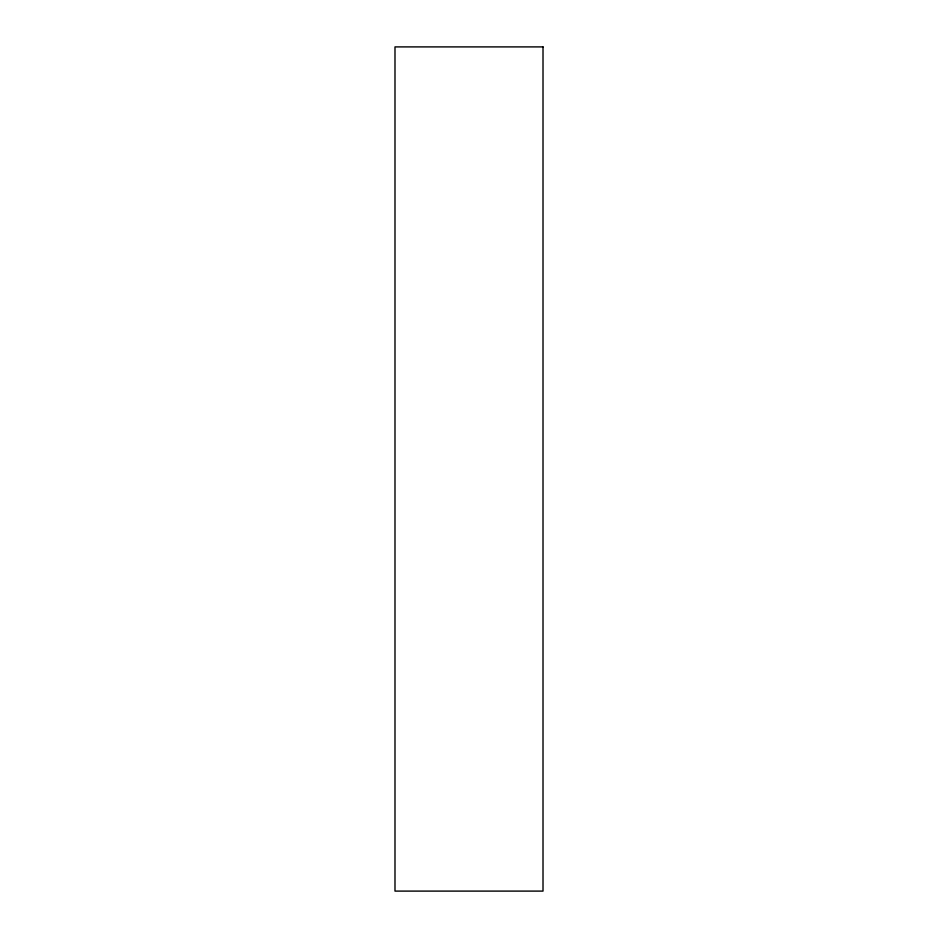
<?xml version="1.0" encoding="UTF-8"?>
<svg xmlns="http://www.w3.org/2000/svg" width="938" height="938" viewBox="0 0 938 938"><rect width="100%" height="100%" fill="white"/><g stroke="black" fill="none" stroke-linecap="round" stroke-linejoin="round"><path stroke-width="1.41" d="M543.008 46.9L394.992 46.9L394.992 891.1L543.008 891.1L543.008 46.9"/></g></svg>
